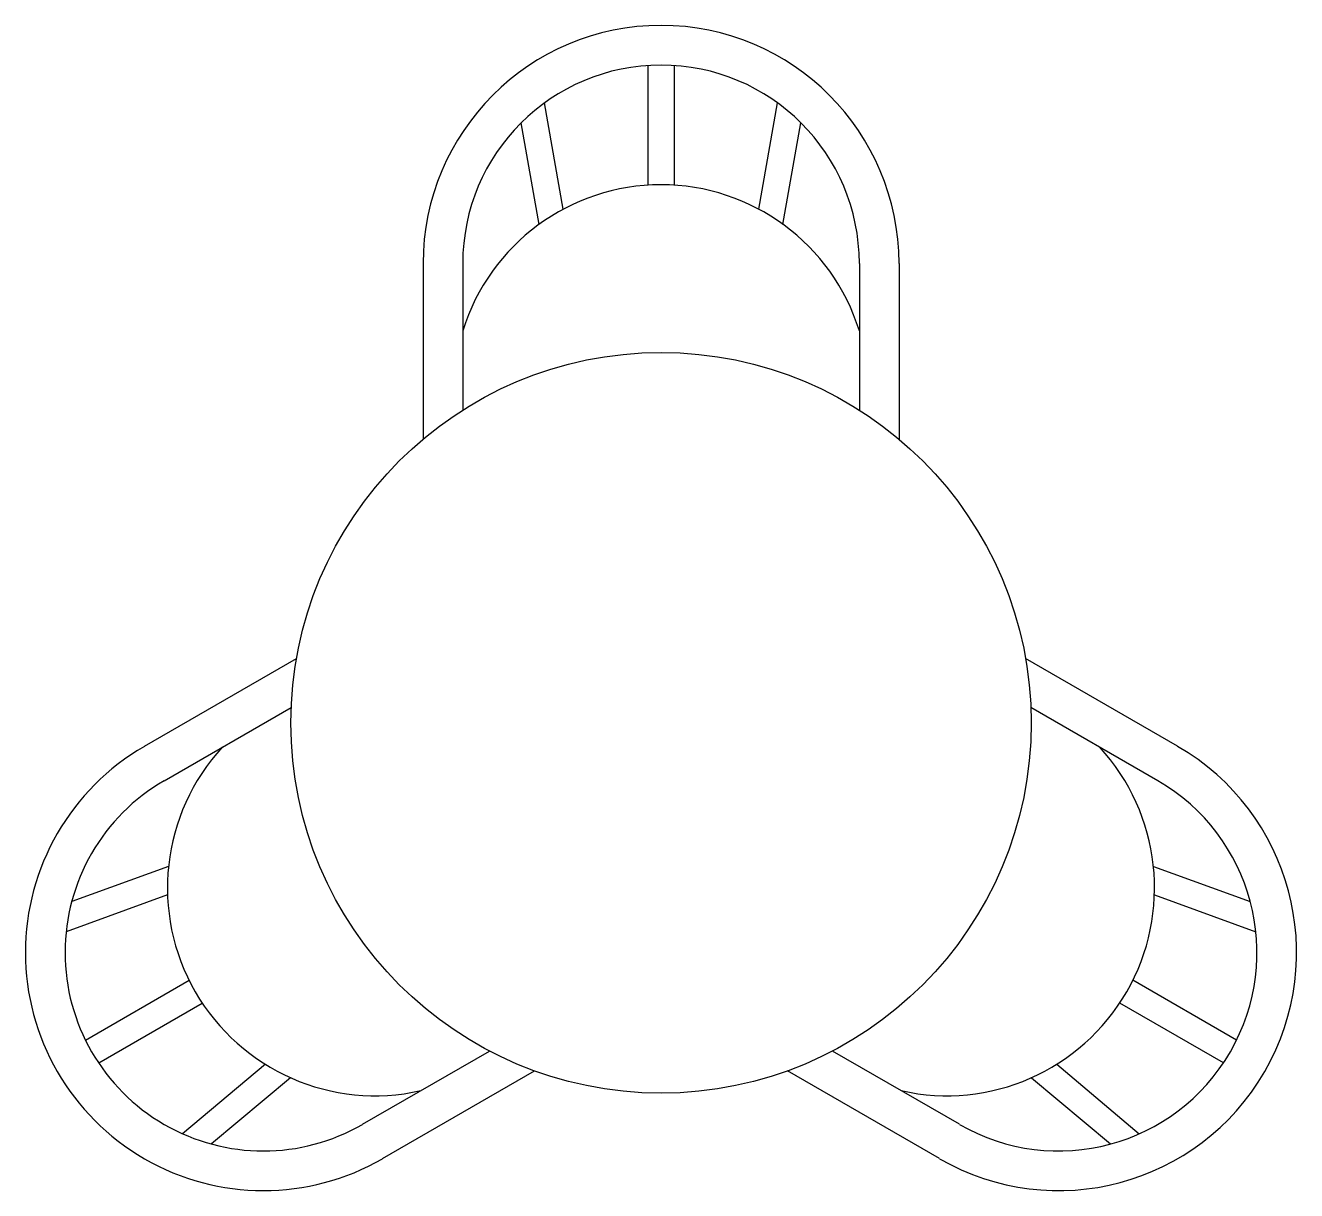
# Model space of a CAD drawing. Header units: millimetres. Extents: x -927.21 to -926.01, y 2591.7 to 2592.8.
import ezdxf

# ---------------------------------------------------------------- set-up
doc = ezdxf.new("R2010")
doc.units = ezdxf.units.MM
doc.header["$LTSCALE"] = 10
doc.layers.add('Móveis_mesas', color=2, linetype='Continuous')

msp = doc.modelspace()

# ---------------------------------------------------------------- linework, layer by layer
at = {"layer": 'Móveis_mesas', "color": 1}
for p, q in [((-926.6186, 2592.7663), (-926.6186, 2592.6532)), ((-926.6186, 2592.7663), (-926.6186, 2592.6532)), ((-926.5936, 2592.7663), (-926.5936, 2592.6532)), ((-926.5936, 2592.7663), (-926.5936, 2592.6532)), ((-926.6986, 2592.6304), (-926.7163, 2592.7309)), ((-926.6986, 2592.6304), (-926.7163, 2592.7309)), ((-926.5137, 2592.6304), (-926.496, 2592.7309)), ((-926.5137, 2592.6304), (-926.496, 2592.7309)), ((-926.7214, 2592.6161), (-926.7384, 2592.7121)), ((-926.7214, 2592.6161), (-926.7384, 2592.7121)), ((-926.4908, 2592.6161), (-926.4739, 2592.7121)), ((-926.4908, 2592.6161), (-926.4739, 2592.7121)), ((-926.7936, 2592.5792), (-926.7936, 2592.4406)), ((-926.7936, 2592.5792), (-926.7936, 2592.4406)), ((-926.4186, 2592.5792), (-926.4186, 2592.4406)), ((-927.0758, 2592.0904), (-926.9558, 2592.1597)), ((-926.1365, 2592.0904), (-926.2564, 2592.1597)), ((-926.1365, 2592.0904), (-926.2564, 2592.1597)), ((-927.0717, 2592.0094), (-927.1633, 2591.9761)), ((-927.0717, 2592.0094), (-927.1633, 2591.9761)), ((-926.1405, 2592.0094), (-926.049, 2591.9761)), ((-926.1405, 2592.0094), (-926.049, 2591.9761)), ((-927.0727, 2591.9825), (-927.1685, 2591.9476)), ((-927.0727, 2591.9825), (-927.1685, 2591.9476)), ((-926.1396, 2591.9825), (-926.0437, 2591.9476)), ((-926.1396, 2591.9825), (-926.0437, 2591.9476)), ((-927.1503, 2591.8453), (-927.0524, 2591.9019)), ((-927.1503, 2591.8453), (-927.0524, 2591.9019)), ((-926.0619, 2591.8453), (-926.1599, 2591.9019)), ((-926.0619, 2591.8453), (-926.1599, 2591.9019)), ((-927.1378, 2591.8237), (-927.0399, 2591.8802)), ((-927.1378, 2591.8237), (-927.0399, 2591.8802)), ((-926.0744, 2591.8237), (-926.1724, 2591.8802)), ((-926.0744, 2591.8237), (-926.1724, 2591.8802)), ((-926.8883, 2591.7657), (-926.7683, 2591.8349)), ((-926.8883, 2591.7657), (-926.7683, 2591.8349)), ((-926.324, 2591.7657), (-926.4439, 2591.8349)), ((-926.9802, 2591.8224), (-927.0584, 2591.7568)), ((-926.9802, 2591.8224), (-927.0584, 2591.7568)), ((-926.232, 2591.8224), (-926.1539, 2591.7568)), ((-926.232, 2591.8224), (-926.1539, 2591.7568)), ((-926.9564, 2591.8097), (-927.0311, 2591.7471)), ((-926.9564, 2591.8097), (-927.0311, 2591.7471)), ((-926.2558, 2591.8097), (-926.1812, 2591.7471)), ((-926.2558, 2591.8097), (-926.1812, 2591.7471))]:
    msp.add_line(p, q, dxfattribs=at)
at = {"layer": 'Móveis_mesas'}
for p, q in [((-926.8311, 2592.5792), (-926.8311, 2592.4132)), ((-926.3811, 2592.5792), (-926.3811, 2592.4132)), ((-927.0946, 2592.1229), (-926.9508, 2592.2059)), ((-926.1177, 2592.1229), (-926.2615, 2592.2059)), ((-926.8696, 2591.7332), (-926.7258, 2591.8162)), ((-926.3427, 2591.7332), (-926.4865, 2591.8162))]:
    msp.add_line(p, q, dxfattribs=at)
msp.add_circle((-926.6061, 2592.1451), 0.35, dxfattribs=at)
for centre, start, end in [((-926.6061, 2592.5792), 0, 180), ((-926.6061, 2592.5792), 0, 180), ((-926.9821, 2591.928), 120, 300), ((-926.9821, 2591.928), 120, 300), ((-926.2302, 2591.928), 240, 60), ((-926.2302, 2591.928), 240, 60)]:
    msp.add_arc(centre, 0.225, start, end, dxfattribs=at)
at = {"layer": 'Móveis_mesas', "color": 1}
for centre, radius, start, end in [((-926.6061, 2592.5792), 0.1875, 0, 180), ((-926.6061, 2592.5792), 0.1875, 0, 180), ((-926.6061, 2592.4572), 0.1964, 17.3128, 162.6872), ((-926.6061, 2592.4572), 0.1964, 17.3128, 162.6872), ((-926.8764, 2591.9891), 0.1964, 137.3128, 282.6872), ((-926.8764, 2591.9891), 0.1964, 137.3128, 282.6872), ((-926.3359, 2591.9891), 0.1964, 257.3128, 42.6872), ((-926.3359, 2591.9891), 0.1964, 257.3128, 42.6872), ((-926.9821, 2591.928), 0.1875, 120, 300), ((-926.9821, 2591.928), 0.1875, 120, 300), ((-926.2302, 2591.928), 0.1875, 240, 60), ((-926.2302, 2591.928), 0.1875, 240, 60)]:
    msp.add_arc(centre, radius, start, end, dxfattribs=at)

doc.saveas('drawing.dxf')
